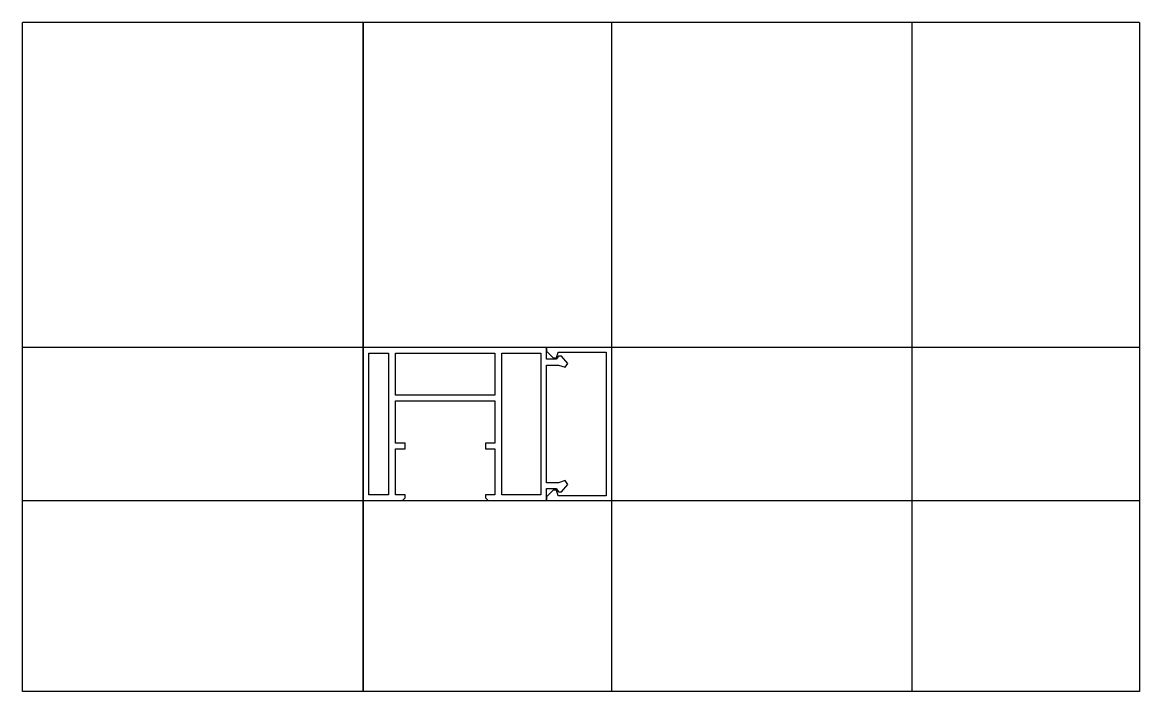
# Model space of a CAD drawing. Extents: x -154 to 138, y -50 to 125.
import ezdxf

# ---------------------------------------------------------------- set-up
doc = ezdxf.new("R2010")
doc.units = 0
doc.layers.get('0').update_dxf_attribs({"linetype": 'CONTINUOUS'})

msp = doc.modelspace()

# ---------------------------------------------------------------- linework, layer by layer
at = {"linetype": 'CONTINUOUS'}
for p, q in [((-154.04, -50), (-154.04, 125)), ((138, 125), (-154.04, 125)), ((-65, -50), (-65, 125)), ((-65, 125), (-65, -50)), ((0, -50), (0, 125)), ((78.45, 125), (78.45, -50)), ((138, 125), (138, -50)), ((138, 40), (-154.04, 40)), ((-65, 40), (-65, 0)), ((-17, 40), (-65, 40)), ((-63.5, 1.5), (-63.5, 38.5)), ((-63.5, 38.5), (-58.3, 38.5)), ((-58.3, 38.5), (-58.3, 1.5)), ((-56.5, 27.5), (-56.5, 38.5)), ((-56.5, 38.5), (-30.5, 38.5)), ((-30.5, 38.5), (-30.5, 27.5)), ((-28.7, 38.5), (-18.5, 38.5)), ((-28.7, 1.5), (-28.7, 38.5)), ((-18.5, 38.5), (-18.5, 1.5)), ((0, 40), (-17, 40)), ((-17, 40), (-17, 39.02)), ((-17, 36.9), (-17, 40)), ((-17, 39.02), (-15.3, 37.32)), ((-14.41, 37.32), (-14.02, 38.8)), ((-14.02, 38.8), (-1.4, 38.8)), ((-1.4, 38.8), (-1.4, 1.2)), ((0, 0), (0, 40)), ((-14.5, 36.9), (-17, 36.9)), ((-17, 4.6), (-17, 35.4)), ((-17, 35.4), (-13.86, 35.4)), ((-15.3, 37.32), (-14.41, 37.32)), ((-13.91, 37.74), (-14.5, 36.9)), ((-13.09, 37.74), (-13.91, 37.74)), ((-13.86, 35.4), (-12.16, 34.81)), ((-11.47, 35.81), (-13.09, 37.74)), ((-12.16, 34.81), (-11.47, 35.81)), ((-30.5, 27.5), (-56.5, 27.5)), ((-56.5, 15), (-56.5, 26)), ((-56.5, 26), (-30.5, 26)), ((-30.5, 26), (-30.5, 15)), ((-54, 15), (-56.5, 15)), ((-54, 13.5), (-54, 15)), ((-30.5, 15), (-33, 15)), ((-33, 15), (-33, 13.5)), ((-56.5, 1.5), (-56.5, 13.5)), ((-56.5, 13.5), (-54, 13.5)), ((-33, 13.5), (-30.5, 13.5)), ((-30.5, 13.5), (-30.5, 1.5)), ((-13.86, 4.6), (-17, 4.6)), ((-17, 0), (-17, 3.1)), ((-17, 3.1), (-14.5, 3.1)), ((-14.5, 3.1), (-13.91, 2.26)), ((-12.16, 5.19), (-13.86, 4.6)), ((-13.09, 2.26), (-11.47, 4.19)), ((-11.47, 4.19), (-12.16, 5.19)), ((-154.04, 0), (138, 0)), ((-65, 0), (-54.69, 0)), ((-58.3, 1.5), (-63.5, 1.5)), ((-54, 1.5), (-56.5, 1.5)), ((-54.69, 0), (-54, 0.69)), ((-54, 0.69), (-54, 1.5)), ((-30.5, 1.5), (-33, 1.5)), ((-33, 1.5), (-33, 0.69)), ((-33, 0.69), (-32.31, 0)), ((-32.31, 0), (-17, 0)), ((-18.5, 1.5), (-28.7, 1.5)), ((-15.3, 2.68), (-17, 0.98)), ((-17, 0.98), (-17, 0)), ((-17, 0), (0, 0)), ((-14.41, 2.68), (-15.3, 2.68)), ((-14.02, 1.2), (-14.41, 2.68)), ((-1.4, 1.2), (-14.02, 1.2)), ((-13.91, 2.26), (-13.09, 2.26)), ((138, -50), (-154.04, -50))]:
    msp.add_line(p, q, dxfattribs=at)

doc.saveas('drawing.dxf')
